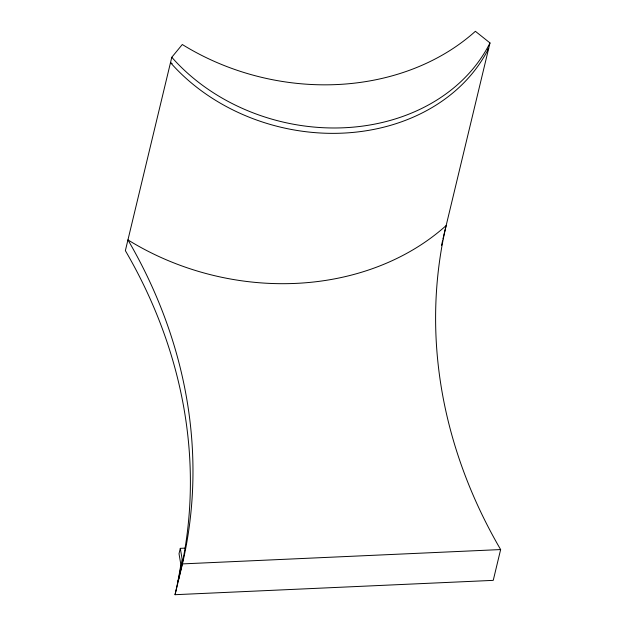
<?xml version="1.0" encoding="UTF-8"?>
<svg xmlns="http://www.w3.org/2000/svg" width="626" height="626" viewBox="0 0 626 626"><rect width="100%" height="100%" fill="white"/><g stroke="black" fill="none" stroke-linecap="round" stroke-linejoin="round"><path stroke-width="0.94" d="M443.568 236.315L489.994 42.936L475.384 31.3A227.003 186.853 13.5 0 1 182.299 44.509L171.79 57.271L125.364 250.658A599.935 493.828 13.5 0 1 181.673 566.405L178.152 581.085A600.005 493.891 13.5 0 0 182.127 559.143L180.311 548.345L185.194 548.126M180.311 548.345L179.02 553.713L180.844 564.511A599.966 493.851 13.5 0 1 175.037 594.7L493.241 580.365L500.636 549.565A599.935 493.828 13.5 0 1 446.142 225.571A246.456 202.871 13.5 0 1 127.947 239.915A599.935 493.828 13.5 0 1 182.432 563.901L175.037 594.7M182.432 563.901L500.636 549.565M489.994 42.936A187.565 154.395 13.5 0 1 171.79 57.271M487.427 49.446A246.456 202.871 13.5 0 0 488.703 48.304A187.565 154.395 13.5 0 1 170.499 62.647A246.456 202.871 13.5 0 0 172.142 63.649M441.565 245.415A599.935 493.828 13.5 0 1 442.543 240.861M442.942 239.038A599.935 493.828 13.5 0 1 443.357 237.223"/></g></svg>
